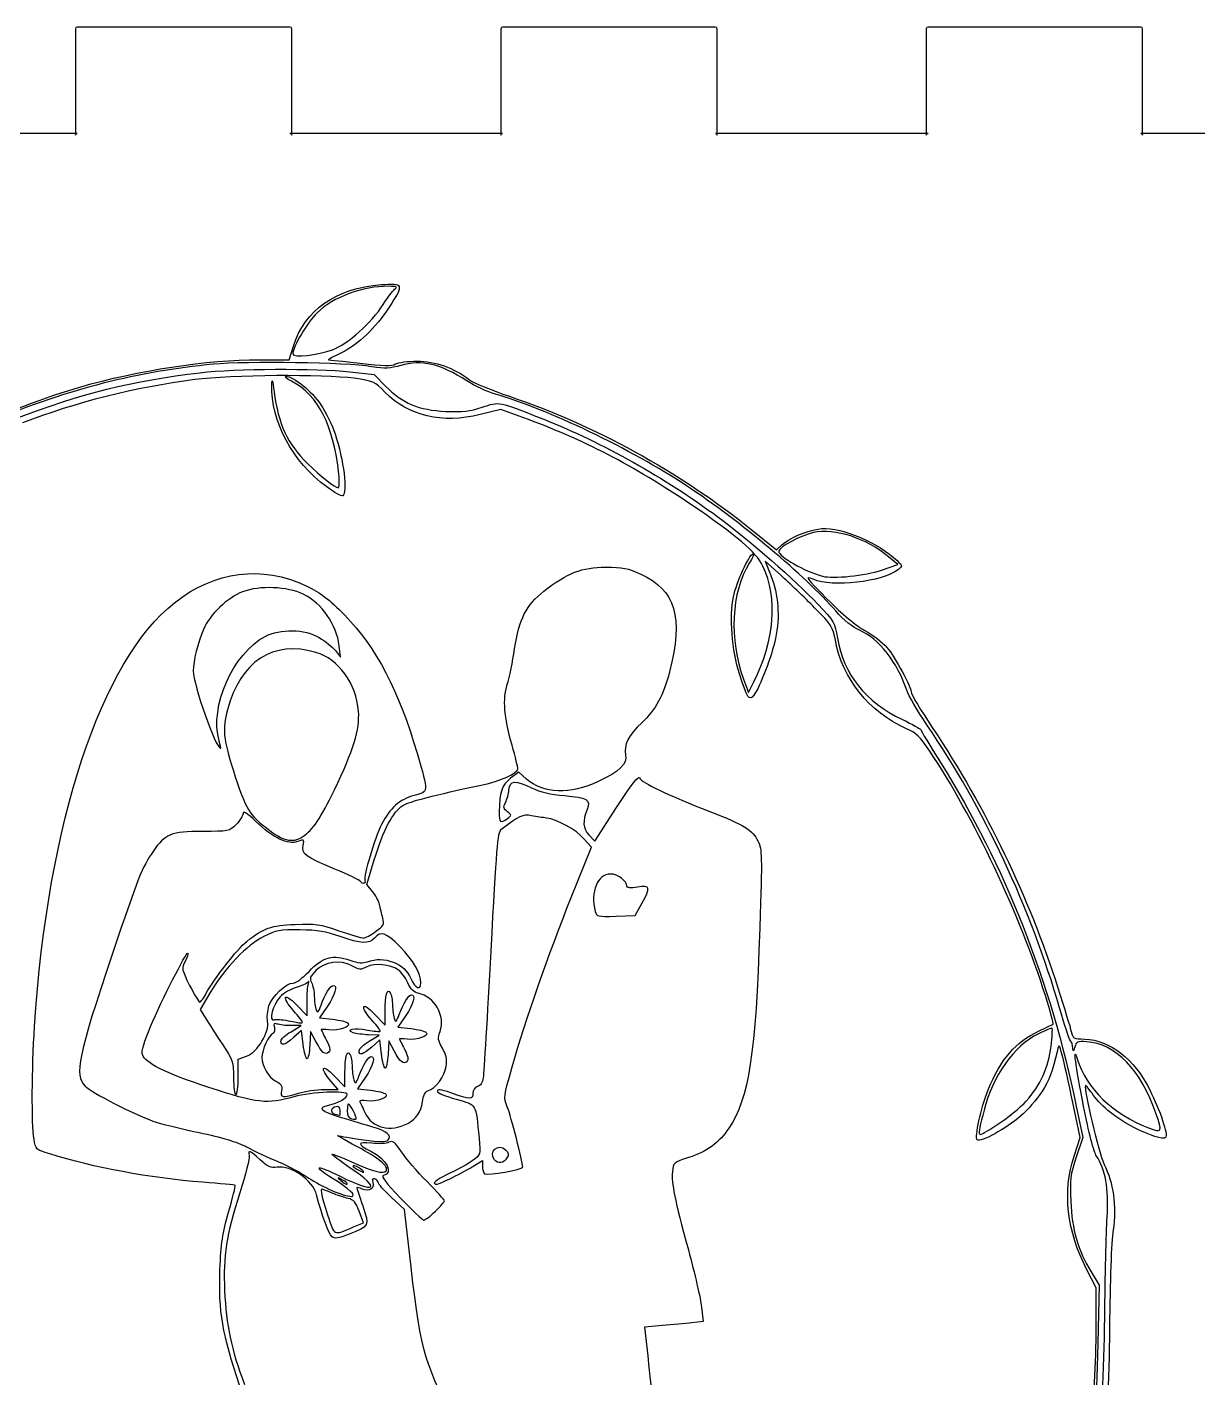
# Model space of a CAD drawing. Extents: x 1 to 445, y -9778 to -9574.
# Drawn here: x 210.38 to 243.41, y -9611.96 to -9573.88 of the extents above; entities that cross this region are included whole.
import ezdxf

# ---------------------------------------------------------------- set-up
doc = ezdxf.new("R2010")
doc.units = 0
doc.layers.get('0').update_dxf_attribs({"linetype": 'CONTINUOUS'})

msp = doc.modelspace()

# ---------------------------------------------------------------- linework, layer by layer
at = {"color": 7}
for p, q in [((211.74217, -9573.9295), (211.74217, -9576.9295)), ((217.79297, -9573.8785), (211.79297, -9573.8785)), ((217.84377, -9576.9295), (217.84377, -9573.9295)), ((223.74217, -9573.9295), (223.74217, -9576.9295)), ((229.79297, -9573.8785), (223.79297, -9573.8785)), ((229.84377, -9576.9295), (229.84377, -9573.9295)), ((235.74217, -9573.9295), (235.74217, -9576.9295)), ((241.79297, -9573.8785), (235.79297, -9573.8785)), ((241.84377, -9576.9295), (241.84377, -9573.9295)), ((211.79297, -9576.8785), (205.79297, -9576.8785)), ((223.79297, -9576.8785), (217.79297, -9576.8785)), ((235.79297, -9576.8785), (229.79297, -9576.8785)), ((247.79297, -9576.8785), (241.79297, -9576.8785))]:
    msp.add_line(p, q, dxfattribs=at)
at = {"color": 5}
for p, q in [((217.77438, -9583.263), (217.89463, -9582.8792)), ((218.99905, -9582.9809), (218.99905, -9582.9813)), ((216.93829, -9583.263), (217.77438, -9583.263)), ((219.48814, -9583.6058), (220.17086, -9583.6798)), ((220.17086, -9583.6798), (220.49223, -9584.0098)), ((223.73974, -9584.6641), (223.16419, -9584.8083)), ((224.36716, -9584.8933), (223.73974, -9584.6641)), ((218.83417, -9586.8523), (218.83411, -9586.8523)), ((230.79852, -9588.0453), (231.52159, -9588.627)), ((231.52159, -9588.627), (231.66845, -9588.489)), ((234.94189, -9589.0389), (234.68147, -9588.8231)), ((231.63759, -9589.3431), (231.19411, -9588.9469)), ((231.19411, -9588.9469), (231.35768, -9589.3519)), ((234.48091, -9589.1982), (234.94189, -9589.0389)), ((234.48091, -9589.1982), (234.48091, -9589.1982)), ((219.07668, -9591.4693), (219.22121, -9591.6539)), ((219.22121, -9591.6539), (219.18431, -9591.3362)), ((230.58904, -9592.2734), (230.72926, -9592.6481)), ((230.72926, -9592.6481), (230.88241, -9592.3467)), ((215.79761, -9594.0109), (215.79764, -9594.011)), ((224.24629, -9594.9031), (224.01881, -9595.0705)), ((224.46433, -9595.0945), (224.24629, -9594.9031)), ((226.39123, -9596.8404), (227.00372, -9595.8966)), ((218.16026, -9596.7121), (218.16026, -9596.7121)), ((226.29647, -9597.0176), (226.0866, -9596.7759)), ((226.22811, -9596.6668), (226.39123, -9596.8404)), ((225.72743, -9598.4383), (226.29647, -9597.0176)), ((219.96093, -9598.071), (220.17384, -9597.3706)), ((220.12123, -9598.2615), (219.96093, -9598.071)), ((227.53503, -9598.9416), (227.71736, -9598.6067)), ((226.992, -9598.9606), (227.53503, -9598.9416)), ((215.5492, -9601.1105), (215.26265, -9601.5917)), ((217.97659, -9601.4608), (218.27589, -9601.7745)), ((218.27589, -9601.7745), (218.27589, -9601.3827)), ((215.26265, -9601.5917), (215.41137, -9601.8375)), ((218.85428, -9601.5), (218.6304, -9601.8327)), ((218.6304, -9601.8327), (218.99751, -9601.8707)), ((220.18274, -9601.7234), (220.48205, -9602.0371)), ((220.48205, -9602.0371), (220.48205, -9601.6453)), ((221.06045, -9601.7624), (220.83657, -9602.0951)), ((217.82468, -9602.2187), (218.10881, -9602.0484)), ((218.10881, -9602.0484), (217.83015, -9602.0484)), ((218.1251, -9602.182), (217.89735, -9602.382)), ((218.1704, -9602.5825), (218.1251, -9602.182)), ((218.14216, -9601.9407), (218.14218, -9601.9408)), ((218.37621, -9602.2142), (218.35611, -9602.5987)), ((218.52567, -9602.4939), (218.37621, -9602.2142)), ((220.83657, -9602.0951), (221.20368, -9602.1331)), ((220.31494, -9602.3183), (220.01409, -9602.3083)), ((220.03081, -9602.4886), (220.31494, -9602.3183)), ((220.33123, -9602.4519), (220.10348, -9602.6519)), ((220.37653, -9602.8525), (220.33123, -9602.4519)), ((220.58238, -9602.4767), (220.56228, -9602.8611)), ((220.73184, -9602.7563), (220.58238, -9602.4767)), ((216.33713, -9602.9943), (216.57262, -9602.9093)), ((216.33713, -9603.4913), (216.33713, -9602.9943)), ((220.37656, -9602.8449), (220.37653, -9602.8525)), ((219.34558, -9603.7772), (219.34558, -9603.3854)), ((216.33723, -9603.4915), (216.33713, -9603.4913)), ((219.15888, -9603.8518), (218.95138, -9603.6155)), ((219.04628, -9603.4636), (219.34558, -9603.7772)), ((219.92397, -9603.5026), (219.7001, -9603.8352)), ((218.76146, -9603.8518), (219.15888, -9603.8518)), ((219.7001, -9603.8352), (220.06721, -9603.8732)), ((219.2118, -9604.4514), (219.21184, -9604.4515)), ((219.5828, -9604.4626), (219.58275, -9604.4625)), ((238.56249, -9604.1786), (238.56253, -9604.1786)), ((240.08392, -9605.2041), (239.87622, -9604.2121)), ((239.97358, -9604.3165), (240.15548, -9605.2073)), ((221.11798, -9604.806), (221.11792, -9604.8085)), ((239.90989, -9605.7307), (240.08392, -9605.2041)), ((240.15548, -9605.2073), (239.97128, -9605.7617)), ((222.93893, -9606.0288), (223.22306, -9605.8526)), ((223.22306, -9605.8526), (223.22306, -9606.0196)), ((223.56041, -9605.83), (223.56041, -9605.8306)), ((219.78408, -9606.0841), (219.78403, -9606.0921)), ((222.30194, -9606.3674), (222.30192, -9606.3668)), ((219.41245, -9606.4978), (219.4124, -9606.4977)), ((221.02514, -9607.2328), (220.65334, -9606.8868)), ((219.87082, -9607.6073), (219.74888, -9607.2861)), ((221.15394, -9608.3685), (221.02514, -9607.2328)), ((221.89986, -9607.2837), (221.89988, -9607.284)), ((219.59147, -9607.7269), (219.87082, -9607.6073)), ((219.59147, -9607.7269), (219.59147, -9607.7269)), ((240.53809, -9609.4423), (240.27504, -9608.9367)), ((240.39017, -9608.992), (240.62045, -9609.3702)), ((240.53782, -9610.3759), (240.53809, -9609.4423)), ((240.62045, -9609.3702), (240.58275, -9611.0082)), ((229.40453, -9609.9857), (229.45203, -9610.3948)), ((228.30149, -9610.5108), (227.79754, -9610.5518)), ((227.79754, -9610.5518), (227.88524, -9611.3664)), ((229.45203, -9610.3948), (229.12873, -9610.4328))]:
    msp.add_line(p, q, dxfattribs=at)
at = {"color": 7}
for points in [[(211.79297, -9573.8785), (211.76567, -9573.8785), (211.74217, -9573.9015), (211.74217, -9573.9295)], [(217.84377, -9573.9295), (217.84377, -9573.9025), (217.82037, -9573.8785), (217.79297, -9573.8785)], [(223.79297, -9573.8785), (223.76567, -9573.8785), (223.74217, -9573.9015), (223.74217, -9573.9295)], [(229.84377, -9573.9295), (229.84377, -9573.9025), (229.82037, -9573.8785), (229.79297, -9573.8785)], [(235.79297, -9573.8785), (235.76567, -9573.8785), (235.74217, -9573.9015), (235.74217, -9573.9295)], [(241.84377, -9573.9295), (241.84377, -9573.9025), (241.82037, -9573.8785), (241.79297, -9573.8785)], [(211.74217, -9576.9295), (211.74217, -9576.9025), (211.76557, -9576.8785), (211.79297, -9576.8785)], [(217.79297, -9576.8785), (217.82027, -9576.8785), (217.84377, -9576.9015), (217.84377, -9576.9295)], [(223.74217, -9576.9295), (223.74217, -9576.9025), (223.76557, -9576.8785), (223.79297, -9576.8785)], [(229.79297, -9576.8785), (229.82027, -9576.8785), (229.84377, -9576.9015), (229.84377, -9576.9295)], [(235.74217, -9576.9295), (235.74217, -9576.9025), (235.76557, -9576.8785), (235.79297, -9576.8785)], [(241.79297, -9576.8785), (241.82027, -9576.8785), (241.84377, -9576.9015), (241.84377, -9576.9295)]]:
    msp.add_open_spline(points, degree=3, dxfattribs=at)
at = {"color": 5}
for points in [[(217.89463, -9582.8792), (218.21256, -9581.8644), (219.09521, -9581.2449), (220.36495, -9581.1456)], [(220.57475, -9581.193), (219.84185, -9581.183), (219.02516, -9581.4915), (218.55223, -9581.9463)], [(220.36495, -9581.1456), (220.99987, -9581.0966), (221.0138, -9581.1346), (220.59214, -9581.7817)], [(220.42526, -9581.7065), (220.54674, -9581.5151), (220.69195, -9581.3217), (220.74794, -9581.277)], [(220.74794, -9581.277), (220.83214, -9581.21), (220.80224, -9581.195), (220.57475, -9581.193)], [(218.55223, -9581.9463), (218.29287, -9582.1958), (217.87496, -9582.9085), (217.87482, -9583.1017)], [(218.99905, -9582.9813), (219.42326, -9582.8242), (220.09981, -9582.2194), (220.42526, -9581.7065)], [(220.59214, -9581.7817), (220.20735, -9582.3719), (219.73571, -9582.8237), (219.25119, -9583.0664)], [(217.87482, -9583.1017), (217.87475, -9583.2112), (218.5829, -9583.1357), (218.99905, -9582.9809)], [(219.25119, -9583.0664), (219.0339, -9583.1751), (218.86861, -9583.2642), (218.88391, -9583.2642)], [(215.62546, -9583.393), (213.53124, -9583.5899), (211.52661, -9584.1015), (209.45109, -9584.9687)], [(211.8653, -9584.0356), (213.51453, -9583.5605), (215.46124, -9583.2641), (216.93829, -9583.263)], [(215.25932, -9583.6298), (216.25896, -9583.5129), (218.51746, -9583.4999), (219.48814, -9583.6058)], [(220.10248, -9583.46), (219.36591, -9583.3438), (216.5905, -9583.3023), (215.62546, -9583.393)], [(218.88391, -9583.2642), (218.89921, -9583.2642), (219.29715, -9583.3092), (219.76824, -9583.3644)], [(219.76824, -9583.3644), (220.44108, -9583.4434), (220.65605, -9583.4474), (220.77064, -9583.3844)], [(220.91997, -9583.427), (220.62357, -9583.513), (220.47677, -9583.519), (220.10248, -9583.46)], [(220.77064, -9583.3844), (220.85084, -9583.3404), (221.12709, -9583.3044), (221.38447, -9583.3034)], [(222.78839, -9583.8636), (222.03378, -9583.3765), (221.51266, -9583.2547), (220.91997, -9583.427)], [(221.38447, -9583.3034), (221.8842, -9583.3034), (222.41726, -9583.4933), (222.859, -9583.8302)], [(210.01336, -9584.9443), (211.89762, -9584.2179), (213.35589, -9583.8525), (215.25932, -9583.6298)], [(215.11136, -9583.825), (213.44729, -9584.0404), (211.72192, -9584.4737), (210.25063, -9585.0456)], [(219.60643, -9583.789), (218.7423, -9583.6723), (216.1279, -9583.693), (215.11136, -9583.825)], [(218.83411, -9586.8523), (217.86564, -9586.1394), (217.25442, -9585.0021), (217.2827, -9583.9657)], [(217.2827, -9583.9657), (217.2877, -9583.7744), (217.3069, -9583.8315), (217.3493, -9584.1662)], [(217.84239, -9583.8721), (217.69585, -9583.7951), (217.62301, -9583.7317), (217.6805, -9583.7317)], [(217.6805, -9583.7317), (217.8957, -9583.7317), (218.41166, -9584.1524), (218.66888, -9584.5376)], [(219.17218, -9586.4894), (219.02584, -9585.1136), (218.59714, -9584.2698), (217.84239, -9583.8721)], [(220.47553, -9584.1772), (220.17898, -9583.8757), (220.14864, -9583.8622), (219.60643, -9583.789)], [(223.59063, -9584.2354), (223.37002, -9584.1734), (223.00901, -9584.0061), (222.78839, -9583.8636)], [(222.859, -9583.8302), (222.97447, -9583.9182), (223.48086, -9584.128), (223.98431, -9584.2962)], [(208.97813, -9585.1047), (209.42665, -9584.8727), (211.06481, -9584.2661), (211.8653, -9584.0356)], [(217.3493, -9584.1662), (217.46499, -9585.0795), (217.72593, -9585.6399), (218.29353, -9586.1944)], [(223.16419, -9584.8083), (222.08677, -9585.0782), (221.14428, -9584.8573), (220.47553, -9584.1772)], [(220.49223, -9584.0098), (220.95682, -9584.4868), (221.4366, -9584.6883), (222.18676, -9584.7216)], [(228.97981, -9586.8184), (227.44358, -9585.7996), (225.0171, -9584.6366), (223.59063, -9584.2354)], [(223.98431, -9584.2962), (226.35905, -9585.0896), (228.78051, -9586.4218), (230.79852, -9588.0453)], [(218.66888, -9584.5376), (218.81407, -9584.755), (218.99411, -9585.1214), (219.06897, -9585.3518)], [(222.18676, -9584.7216), (222.67519, -9584.7436), (222.86835, -9584.7213), (223.21299, -9584.6048)], [(223.21299, -9584.6048), (223.70285, -9584.4393), (223.65063, -9584.429), (224.95244, -9584.9451)], [(229.10607, -9587.3493), (227.46663, -9586.2386), (226.07421, -9585.517), (224.36716, -9584.8933)], [(224.95244, -9584.9451), (226.61048, -9585.6025), (228.38308, -9586.596), (229.86752, -9587.6999)], [(219.06897, -9585.3518), (219.30976, -9586.0929), (219.42418, -9587.0179), (219.28567, -9587.1036)], [(218.29353, -9586.1944), (218.66476, -9586.557), (219.06817, -9586.8738), (219.15858, -9586.8738)], [(219.15858, -9586.8738), (219.18848, -9586.8738), (219.19468, -9586.7008), (219.17218, -9586.4894)], [(219.28567, -9587.1036), (219.25267, -9587.1246), (219.04952, -9587.0106), (218.83417, -9586.8523)], [(233.19041, -9590.3512), (232.32334, -9589.3543), (230.51247, -9587.835), (228.97981, -9586.8184)], [(231.1348, -9589.0912), (230.93872, -9588.6856), (230.41534, -9588.2362), (229.10607, -9587.3493)], [(229.86752, -9587.6999), (230.78207, -9588.38), (232.03275, -9589.4718), (232.68757, -9590.1618)], [(232.55749, -9588.1423), (232.20847, -9588.2143), (231.57977, -9588.5513), (231.57977, -9588.6658)], [(231.66845, -9588.489), (231.85919, -9588.3099), (232.34932, -9588.0946), (232.69106, -9588.04)], [(234.68147, -9588.8231), (234.04132, -9588.2928), (233.17316, -9588.0145), (232.55749, -9588.1423)], [(232.69106, -9588.04), (233.22689, -9587.954), (234.23273, -9588.3352), (234.82206, -9588.8469)], [(230.30209, -9589.9549), (230.38969, -9589.5464), (230.75143, -9588.7464), (230.84854, -9588.7464)], [(230.84854, -9588.7464), (230.88384, -9588.7464), (230.84054, -9588.8612), (230.75154, -9589.0018)], [(231.57977, -9588.6658), (231.57977, -9588.8185), (232.30919, -9589.2346), (232.81656, -9589.3712)], [(234.82206, -9588.8469), (235.08339, -9589.0739), (235.08643, -9589.0815), (234.95577, -9589.1829)], [(214.53933, -9590.1178), (215.68182, -9589.2203), (217.00558, -9589.052), (218.25532, -9589.6455)], [(224.95916, -9589.7913), (225.61381, -9589.277), (226.0296, -9589.1156), (226.69945, -9589.116)], [(226.69945, -9589.116), (227.18531, -9589.1163), (227.3289, -9589.145), (227.68977, -9589.3108)], [(230.75154, -9589.0018), (230.23976, -9589.8125), (230.17278, -9591.1609), (230.58904, -9592.2734)], [(230.88241, -9592.3467), (231.46641, -9591.1976), (231.5613, -9589.9735), (231.1348, -9589.0912)], [(234.95577, -9589.1829), (234.50218, -9589.5347), (233.09791, -9589.6949), (232.54904, -9589.4575)], [(232.81656, -9589.3712), (233.10857, -9589.4502), (234.02966, -9589.3542), (234.48091, -9589.1982)], [(218.17176, -9589.8805), (217.71528, -9589.6595), (216.94377, -9589.628), (216.46124, -9589.8105)], [(218.25532, -9589.6455), (218.67092, -9589.8429), (218.88483, -9590.0057), (219.34324, -9590.4736)], [(227.68977, -9589.3108), (228.67132, -9589.7633), (228.89594, -9590.5258), (228.50181, -9592.0675)], [(231.35768, -9589.3519), (231.5725, -9589.8837), (231.62031, -9590.5205), (231.49103, -9591.1284)], [(232.59443, -9590.2623), (232.31209, -9589.9746), (231.88151, -9589.561), (231.63759, -9589.3431)], [(232.54904, -9589.4575), (232.30346, -9589.3514), (232.33621, -9589.3965), (232.95016, -9590.0167)], [(216.46124, -9589.8105), (216.03489, -9589.9719), (215.52994, -9590.4551), (215.35448, -9590.8697)], [(219.18431, -9591.3362), (219.11511, -9590.7393), (218.69327, -9590.1329), (218.17176, -9589.8805)], [(224.13139, -9591.4221), (224.26078, -9590.5697), (224.45472, -9590.1876), (224.95916, -9589.7913)], [(230.47057, -9592.1224), (230.26374, -9591.4818), (230.18683, -9590.4924), (230.30209, -9589.9549)], [(232.95016, -9590.0167), (233.37139, -9590.4419), (233.76278, -9590.7688), (234.00819, -9590.9005)], [(210.58999, -9602.0838), (210.96397, -9596.3006), (212.46733, -9591.7457), (214.53933, -9590.1178)], [(233.17892, -9591.1794), (233.11292, -9590.8138), (233.07079, -9590.7477), (232.59443, -9590.2623)], [(232.68757, -9590.1618), (233.14113, -9590.6397), (233.16343, -9590.6786), (233.23664, -9591.1205)], [(233.86369, -9590.8962), (233.65178, -9590.8052), (233.42658, -9590.6227), (233.19041, -9590.3512)], [(219.34324, -9590.4736), (220.22017, -9591.3688), (220.87485, -9592.6175), (221.38067, -9594.3597)], [(215.35448, -9590.8697), (215.19279, -9591.2517), (215.06854, -9591.7599), (215.06767, -9592.0427)], [(215.79764, -9594.011), (215.52235, -9593.0511), (216.18616, -9591.5491), (217.09842, -9591.0676)], [(218.5234, -9591.5205), (217.32816, -9591.1655), (216.39066, -9591.775), (216.03573, -9593.1376)], [(217.09842, -9591.0676), (217.52124, -9590.8445), (218.20944, -9590.8598), (218.62072, -9591.1016)], [(218.62072, -9591.1016), (218.792, -9591.2023), (218.99717, -9591.3677), (219.07668, -9591.4693)], [(231.49103, -9591.1284), (231.38596, -9591.6224), (231.04598, -9592.5095), (230.87685, -9592.731)], [(235.16935, -9593.6672), (234.13264, -9593.2042), (233.37302, -9592.2548), (233.17892, -9591.1794)], [(233.23664, -9591.1205), (233.40358, -9592.1279), (234.03499, -9592.9183), (235.06801, -9593.4131)], [(235.19081, -9592.5898), (234.93982, -9591.811), (234.40576, -9591.1294), (233.86369, -9590.8962)], [(234.00819, -9590.9005), (234.2224, -9591.0155), (234.50423, -9591.232), (234.63446, -9591.3817)], [(219.72884, -9593.1791), (219.66644, -9592.3953), (219.1702, -9591.7126), (218.5234, -9591.5205)], [(223.92612, -9592.425), (223.98602, -9592.2227), (224.07836, -9591.7714), (224.13139, -9591.4221)], [(234.63446, -9591.3817), (234.86346, -9591.6449), (235.32346, -9592.5025), (235.32346, -9592.6663)], [(215.06767, -9592.0427), (215.06667, -9592.4216), (215.70383, -9594.2277), (215.83871, -9594.2277)], [(228.50181, -9592.0675), (228.33304, -9592.7277), (228.10748, -9593.1425), (227.72035, -9593.5046)], [(230.87685, -9592.731), (230.74868, -9592.8988), (230.69554, -9592.819), (230.47057, -9592.1224)], [(224.06042, -9594.1393), (223.82834, -9593.3004), (223.79457, -9592.8693), (223.92612, -9592.425)], [(235.7586, -9593.5592), (235.49371, -9593.1731), (235.2382, -9592.7369), (235.19081, -9592.5898)], [(235.32346, -9592.6663), (235.32346, -9592.7103), (235.58872, -9593.1476), (235.91291, -9593.6376)], [(216.03573, -9593.1376), (215.8881, -9593.7044), (215.90949, -9593.929), (216.1996, -9594.859)], [(219.0489, -9595.3977), (219.58107, -9594.2988), (219.76913, -9593.6851), (219.72884, -9593.1791)], [(235.06801, -9593.4131), (235.35116, -9593.5486), (235.58465, -9593.6781), (235.58688, -9593.7008)], [(227.72035, -9593.5046), (227.34453, -9593.8561), (227.20318, -9594.1368), (227.26354, -9594.4116)], [(235.84391, -9594.3094), (235.56973, -9593.9012), (235.46026, -9593.797), (235.16935, -9593.6672)], [(235.58688, -9593.7008), (235.58888, -9593.7238), (235.84836, -9594.1528), (236.16301, -9594.6551)], [(239.50168, -9601.5482), (238.69818, -9598.7551), (237.35159, -9595.881), (235.7586, -9593.5592)], [(235.91291, -9593.6376), (237.46299, -9595.9804), (238.61325, -9598.3657), (239.45361, -9600.9799)], [(215.83871, -9594.2277), (215.85031, -9594.2277), (215.83171, -9594.1297), (215.79761, -9594.0109)], [(224.22503, -9594.8026), (224.22476, -9594.7636), (224.15053, -9594.465), (224.06042, -9594.1393)], [(221.38067, -9594.3597), (221.7116, -9595.4995), (221.71607, -9595.4362), (221.29627, -9595.5537)], [(227.26354, -9594.4116), (227.31834, -9594.6613), (227.08942, -9594.8845), (226.49228, -9595.1635)], [(239.10221, -9601.2016), (238.39108, -9598.9316), (237.06555, -9596.1278), (235.84391, -9594.3094)], [(216.1996, -9594.859), (216.50062, -9595.8238), (216.63663, -9596.0755), (217.02782, -9596.3919)], [(223.18963, -9595.2628), (223.73742, -9595.147), (224.22651, -9594.9296), (224.22503, -9594.8026)], [(227.00372, -9595.8966), (227.43894, -9595.226), (227.62837, -9594.9844), (227.65817, -9595.0621)], [(236.16301, -9594.6551), (237.94783, -9597.5042), (239.26388, -9600.841), (239.97358, -9604.3165)], [(220.97828, -9595.8405), (221.16895, -9595.7252), (221.87565, -9595.5406), (223.18963, -9595.2628)], [(224.01881, -9595.0705), (223.7781, -9595.2475), (223.70234, -9595.4693), (223.69489, -9596.0188)], [(223.97296, -9595.401), (223.99876, -9595.1302), (224.15195, -9595.1145), (224.60488, -9595.336)], [(226.49228, -9595.1635), (225.69438, -9595.5363), (224.93858, -9595.5104), (224.46433, -9595.0945)], [(224.60488, -9595.336), (224.87508, -9595.4682), (225.1263, -9595.5289), (225.53481, -9595.5607)], [(227.65817, -9595.0621), (227.70777, -9595.1915), (228.4837, -9595.5631), (229.63454, -9596.0087)], [(218.16026, -9596.7121), (218.44041, -9596.5273), (218.65704, -9596.2069), (219.0489, -9595.3977)], [(221.29627, -9595.5537), (220.88365, -9595.6692), (220.61432, -9595.91), (220.37958, -9596.3732)], [(223.92696, -9596.013), (223.81454, -9595.93), (223.8068, -9595.8921), (223.87446, -9595.7581)], [(223.87446, -9595.7581), (223.91816, -9595.6721), (223.96246, -9595.511), (223.97296, -9595.401)], [(225.53481, -9595.5607), (226.18038, -9595.6107), (226.28485, -9595.6738), (226.17761, -9595.9482)], [(216.47082, -9596.0641), (216.47082, -9596.1271), (216.38292, -9596.2672), (216.2754, -9596.3747)], [(216.83218, -9596.2908), (216.57801, -9596.0505), (216.47082, -9595.9832), (216.47082, -9596.0641)], [(220.17384, -9597.3706), (220.43161, -9596.5226), (220.70266, -9596.007), (220.97828, -9595.8405)], [(223.69489, -9596.0188), (223.69089, -9596.3254), (223.72829, -9596.3555), (223.92896, -9596.2068)], [(224.6081, -9596.1279), (224.35549, -9596.0839), (224.26087, -9596.1276), (223.74577, -9596.5226)], [(223.92896, -9596.2068), (224.05729, -9596.1118), (224.05727, -9596.1098), (223.92696, -9596.013)], [(225.02813, -9596.1919), (224.93623, -9596.1809), (224.74719, -9596.1529), (224.6081, -9596.1279)], [(226.17761, -9595.9482), (226.04267, -9596.2934), (226.05604, -9596.4836), (226.22811, -9596.6668)], [(229.63454, -9596.0087), (230.62018, -9596.3904), (230.83856, -9596.5252), (230.99802, -9596.8502)], [(216.2754, -9596.3747), (216.08245, -9596.5676), (216.07041, -9596.5701), (215.32274, -9596.5704)], [(218.00694, -9596.8586), (217.74404, -9596.9576), (217.32152, -9596.7536), (216.83218, -9596.2908)], [(217.02782, -9596.3919), (217.58741, -9596.8445), (217.84783, -9596.9181), (218.16026, -9596.7121)], [(220.37958, -9596.3732), (220.18177, -9596.7636), (219.86375, -9597.8337), (219.90985, -9597.9538)], [(223.74577, -9596.5226), (223.64757, -9596.5976), (223.61109, -9597.0303), (223.45705, -9599.9475)], [(226.0866, -9596.7759), (225.87163, -9596.5283), (225.32656, -9596.2276), (225.02813, -9596.1919)], [(215.32274, -9596.5704), (214.44033, -9596.5707), (214.27464, -9596.6384), (213.93232, -9597.1355)], [(218.16721, -9596.963), (218.20181, -9596.7903), (218.19661, -9596.787), (218.00694, -9596.8586)], [(230.99802, -9596.8502), (231.11075, -9597.08), (231.11373, -9597.2294), (231.04672, -9599.2879)], [(213.93232, -9597.1355), (213.6238, -9597.584), (213.51756, -9597.8521), (212.7814, -9600.0398)], [(219.06224, -9597.6348), (218.23026, -9597.2858), (218.1193, -9597.2025), (218.16721, -9596.963)], [(219.78487, -9597.9818), (219.76477, -9597.9498), (219.43959, -9597.7932), (219.06224, -9597.6348)], [(219.90985, -9597.9538), (219.94695, -9598.0508), (219.84195, -9598.0735), (219.78487, -9597.9818)], [(226.83801, -9597.7714), (226.46639, -9597.7714), (226.26057, -9598.2766), (226.40799, -9598.8269)], [(227.30113, -9598.1132), (227.30113, -9597.9701), (227.03202, -9597.7714), (226.83801, -9597.7714)], [(220.32143, -9598.6308), (220.29953, -9598.5328), (220.20939, -9598.3663), (220.12123, -9598.2615)], [(224.06269, -9603.2103), (224.43833, -9601.9001), (225.09621, -9600.0143), (225.72743, -9598.4383)], [(227.60197, -9598.1422), (227.39852, -9598.1732), (227.30113, -9598.1632), (227.30113, -9598.1132)], [(227.71736, -9598.6067), (227.97556, -9598.1333), (227.96426, -9598.0879), (227.60197, -9598.1422)], [(220.41243, -9599.0127), (220.38433, -9598.9009), (220.34343, -9598.729), (220.32143, -9598.6308)], [(216.58052, -9599.6722), (217.05369, -9599.2927), (217.25969, -9599.22), (217.94164, -9599.192)], [(217.94164, -9599.192), (218.51496, -9599.168), (218.63523, -9599.182), (219.17791, -9599.3721)], [(220.21141, -9599.397), (220.4388, -9599.2336), (220.45851, -9599.1959), (220.41243, -9599.0127)], [(226.40799, -9598.8269), (226.44699, -9598.9725), (226.47509, -9598.9789), (226.992, -9598.9606)], [(217.05894, -9599.5295), (216.59447, -9599.7576), (215.95782, -9600.4243), (215.5492, -9601.1105)], [(218.07534, -9599.3487), (217.50773, -9599.3387), (217.3997, -9599.3617), (217.05894, -9599.5295)], [(219.20684, -9599.5326), (218.81082, -9599.3911), (218.58204, -9599.3539), (218.07534, -9599.3487)], [(219.17791, -9599.3721), (219.50855, -9599.4855), (219.81963, -9599.5783), (219.86919, -9599.5783)], [(220.18123, -9599.5766), (220.0198, -9599.7549), (219.80078, -9599.7451), (219.20684, -9599.5326)], [(219.86919, -9599.5783), (219.91879, -9599.5783), (220.07276, -9599.4963), (220.21141, -9599.397)], [(220.89905, -9599.8272), (220.48935, -9599.4121), (220.36831, -9599.3698), (220.18123, -9599.5766)], [(231.04672, -9599.2879), (230.9303, -9602.8666), (230.74206, -9604.0847), (230.17263, -9604.9444)], [(213.86537, -9602.0697), (214.18343, -9601.3215), (214.87373, -9599.9645), (214.9152, -9600.006)], [(215.43613, -9601.1338), (215.65203, -9600.7263), (216.30319, -9599.8946), (216.58052, -9599.6722)], [(221.48488, -9600.8446), (221.48488, -9600.5753), (221.27135, -9600.2045), (220.89905, -9599.8272)], [(223.45705, -9599.9475), (223.36015, -9601.7837), (223.2658, -9603.3872), (223.2475, -9603.5108)], [(212.7814, -9600.0398), (211.81768, -9602.9039), (211.70658, -9603.4445), (212.01773, -9603.7557)], [(214.8366, -9600.2397), (214.73336, -9600.4393), (214.7373, -9600.46), (214.96621, -9600.9145)], [(214.9152, -9600.006), (214.9305, -9600.022), (214.8951, -9600.1265), (214.8366, -9600.2397)], [(218.33317, -9600.5175), (218.71417, -9600.1139), (219.01191, -9600.0325), (219.48848, -9600.2017)], [(219.54156, -9600.3632), (219.21071, -9600.1807), (218.78839, -9600.2362), (218.52824, -9600.4964)], [(219.48848, -9600.2017), (219.72346, -9600.2857), (219.84583, -9600.2957), (219.97903, -9600.2457)], [(220.84643, -9600.4702), (220.61051, -9600.3156), (220.19341, -9600.2788), (219.96557, -9600.3922)], [(219.97903, -9600.2457), (220.4478, -9600.0675), (221.02857, -9600.2907), (221.20783, -9600.7174)], [(217.88424, -9600.8465), (217.96354, -9600.8465), (218.15548, -9600.7059), (218.33317, -9600.5175)], [(218.52824, -9600.4964), (218.35992, -9600.6647), (218.34038, -9600.7172), (218.40266, -9600.8336)], [(219.96557, -9600.3922), (219.79004, -9600.4802), (219.7486, -9600.4772), (219.54156, -9600.3632)], [(221.12137, -9600.8376), (221.05747, -9600.6927), (220.93374, -9600.5275), (220.84643, -9600.4702)], [(221.20783, -9600.7174), (221.325, -9600.9964), (221.48488, -9601.0699), (221.48488, -9600.8446)], [(214.96621, -9600.9145), (215.09607, -9601.1723), (215.22518, -9601.3833), (215.25312, -9601.3833)], [(217.20316, -9601.4909), (217.29416, -9601.2154), (217.68392, -9600.8465), (217.88424, -9600.8465)], [(217.97184, -9600.9719), (217.82302, -9601.0119), (217.61882, -9601.1307), (217.51807, -9601.2358)], [(217.90819, -9601.6398), (217.54761, -9601.2406), (217.61023, -9601.0768), (217.97659, -9601.4608)], [(218.29889, -9600.8225), (218.26789, -9600.8645), (218.12067, -9600.9319), (217.97184, -9600.9719)], [(218.27589, -9601.3827), (218.27589, -9601.1672), (218.29379, -9600.9358), (218.31559, -9600.8685)], [(218.31559, -9600.8685), (218.33999, -9600.7935), (218.33349, -9600.7755), (218.29889, -9600.8225)], [(218.40266, -9600.8336), (218.44326, -9600.9096), (218.47856, -9601.0862), (218.48116, -9601.2265)], [(218.67232, -9601.4682), (218.78241, -9601.1624), (218.93801, -9600.9134), (219.01898, -9600.9134)], [(219.01898, -9600.9134), (219.14406, -9600.9134), (219.06888, -9601.1811), (218.85428, -9601.5)], [(220.48205, -9601.6453), (220.48205, -9601.1861), (220.53695, -9600.9828), (220.62403, -9601.12)], [(221.41312, -9601.1361), (221.2886, -9601.1111), (221.20378, -9601.0244), (221.12137, -9600.8376)], [(239.45361, -9600.9799), (239.63683, -9601.5498), (239.80633, -9602.1064), (239.8303, -9602.2167)], [(215.25312, -9601.3833), (215.28102, -9601.3833), (215.36342, -9601.271), (215.43613, -9601.1338)], [(217.51807, -9601.2358), (217.31582, -9601.4469), (217.18483, -9601.945), (217.34766, -9601.8837)], [(218.48116, -9601.2265), (218.48316, -9601.3668), (218.50726, -9601.5357), (218.53336, -9601.602)], [(218.53336, -9601.602), (218.57166, -9601.699), (218.59856, -9601.673), (218.67232, -9601.4682)], [(220.12374, -9601.9128), (219.75666, -9601.5064), (219.81061, -9601.3334), (220.18274, -9601.7234)], [(220.62403, -9601.12), (220.65513, -9601.169), (220.68313, -9601.3295), (220.68633, -9601.4766)], [(220.68633, -9601.4766), (220.68933, -9601.6237), (220.71343, -9601.7982), (220.73953, -9601.8644)], [(220.87849, -9601.7307), (220.98858, -9601.4248), (221.14418, -9601.1758), (221.22515, -9601.1758)], [(221.22515, -9601.1758), (221.35023, -9601.1758), (221.27505, -9601.4435), (221.06045, -9601.7624)], [(222.02972, -9602.2141), (222.18818, -9601.7759), (221.87505, -9601.2285), (221.41312, -9601.1361)], [(239.32537, -9602.0047), (239.33857, -9601.9947), (239.23817, -9601.6357), (239.10221, -9601.2016)], [(215.41137, -9601.8375), (215.49317, -9601.9727), (215.70484, -9602.3), (215.88176, -9602.565)], [(217.16456, -9601.9251), (217.14286, -9601.8164), (217.16056, -9601.6211), (217.20316, -9601.4909)], [(217.34766, -9601.8837), (217.39856, -9601.8647), (217.57558, -9601.8737), (217.74104, -9601.9087)], [(218.14218, -9601.9408), (218.14218, -9601.9178), (218.03688, -9601.7822), (217.90819, -9601.6398)], [(220.73953, -9601.8644), (220.77783, -9601.9614), (220.80473, -9601.9354), (220.87849, -9601.7307)], [(239.8106, -9602.4808), (239.7782, -9602.4458), (239.63919, -9602.0262), (239.50168, -9601.5482)], [(210.57599, -9605.2515), (210.50649, -9604.8028), (210.51329, -9603.2697), (210.58999, -9602.0838)], [(213.63161, -9602.8607), (213.60311, -9602.7707), (213.68471, -9602.4946), (213.86537, -9602.0697)], [(216.57262, -9602.9093), (216.88031, -9602.798), (217.22464, -9602.2255), (217.16456, -9601.9251)], [(217.35529, -9602.0984), (217.37639, -9602.1784), (217.35729, -9602.2526), (217.30969, -9602.2707)], [(217.43499, -9602.0024), (217.34159, -9601.9664), (217.32577, -9601.9854), (217.35529, -9602.0984)], [(217.83015, -9602.0484), (217.67688, -9602.048), (217.49906, -9602.0274), (217.43499, -9602.0024)], [(217.54055, -9602.4855), (217.54055, -9602.4325), (217.66841, -9602.3124), (217.82468, -9602.2187)], [(217.74104, -9601.9087), (218.14673, -9601.9887), (218.14216, -9601.9887), (218.14216, -9601.9407)], [(218.8943, -9602.1687), (218.7748, -9602.1547), (218.67703, -9602.1517), (218.67703, -9602.1587)], [(218.67703, -9602.1587), (218.67703, -9602.1687), (218.74123, -9602.2999), (218.81975, -9602.4505)], [(219.43283, -9601.9768), (219.52853, -9602.0728), (219.16959, -9602.2005), (218.8943, -9602.1687)], [(218.99751, -9601.8707), (219.19941, -9601.8917), (219.39531, -9601.9397), (219.43283, -9601.9768)], [(219.57954, -9602.2483), (219.34717, -9602.1533), (219.61004, -9602.1031), (219.98125, -9602.1723)], [(220.01409, -9602.3083), (219.84863, -9602.2983), (219.65308, -9602.2783), (219.57954, -9602.2483)], [(219.98125, -9602.1723), (220.16472, -9602.2063), (220.32659, -9602.2233), (220.34097, -9602.2083)], [(220.34097, -9602.2083), (220.35537, -9602.1943), (220.25757, -9602.0609), (220.12374, -9601.9128)], [(221.639, -9602.2392), (221.7347, -9602.3352), (221.37576, -9602.4628), (221.10047, -9602.4312)], [(221.20368, -9602.1331), (221.40558, -9602.1541), (221.60148, -9602.2021), (221.639, -9602.2392)], [(222.09312, -9602.6808), (221.96697, -9602.467), (221.95914, -9602.4094), (222.02972, -9602.2141)], [(237.48867, -9603.861), (237.84407, -9602.9864), (238.24896, -9602.5171), (238.92401, -9602.1973)], [(239.29436, -9602.1243), (239.28226, -9602.1103), (239.10767, -9602.1793), (238.90643, -9602.2776)], [(238.92401, -9602.1973), (239.13151, -9602.0993), (239.31212, -9602.0124), (239.32537, -9602.0047)], [(239.26346, -9602.6288), (239.29256, -9602.3654), (239.30656, -9602.1383), (239.29436, -9602.1243)], [(239.8303, -9602.2167), (239.8712, -9602.4052), (239.8943, -9602.418), (240.21344, -9602.4297)], [(215.88176, -9602.565), (216.19007, -9603.0266), (216.20343, -9603.0662), (216.20343, -9603.5176)], [(217.30969, -9602.2707), (217.19431, -9602.3147), (217.00571, -9602.7342), (217.00571, -9602.9464)], [(217.89735, -9602.382), (217.64687, -9602.6019), (217.54055, -9602.6327), (217.54055, -9602.4855)], [(218.27591, -9602.983), (218.24281, -9602.983), (218.19531, -9602.8028), (218.1704, -9602.5825)], [(218.35611, -9602.5987), (218.34511, -9602.81), (218.30901, -9602.983), (218.27591, -9602.983)], [(218.89245, -9602.7944), (218.79325, -9602.8934), (218.69742, -9602.8154), (218.52567, -9602.4939)], [(218.81975, -9602.4505), (218.91925, -9602.6414), (218.94126, -9602.7455), (218.89245, -9602.7944)], [(219.74668, -9602.7553), (219.74668, -9602.7023), (219.87453, -9602.5822), (220.03081, -9602.4886)], [(221.10047, -9602.4312), (220.98097, -9602.4172), (220.8832, -9602.4142), (220.8832, -9602.4212)], [(220.8832, -9602.4212), (220.8832, -9602.4312), (220.9474, -9602.5624), (221.02592, -9602.713)], [(238.90643, -9602.2776), (238.22249, -9602.6122), (237.61148, -9603.4708), (237.3735, -9604.4314)], [(238.56253, -9604.1786), (238.96474, -9603.7313), (239.19871, -9603.214), (239.26346, -9602.6288)], [(239.57736, -9602.8859), (239.48846, -9602.56), (239.48506, -9602.5567), (239.44012, -9602.7522)], [(239.8762, -9602.6814), (239.8722, -9602.6064), (239.843, -9602.5158), (239.8106, -9602.4808)], [(240.17922, -9604.3173), (239.95144, -9603.1522), (239.87335, -9602.5752), (239.999, -9602.9857)], [(240.26285, -9602.5027), (240.01018, -9602.4867), (239.97369, -9602.5026), (239.9309, -9602.6514)], [(240.21344, -9602.4297), (240.93312, -9602.4557), (241.59868, -9602.9766), (242.04552, -9603.862)], [(242.21821, -9604.5155), (241.80019, -9603.3005), (241.07638, -9602.5555), (240.26285, -9602.5027)], [(215.50845, -9603.7906), (214.26545, -9603.3811), (213.70935, -9603.1055), (213.63161, -9602.8607)], [(217.00571, -9602.9464), (217.00571, -9603.2044), (217.18054, -9603.5012), (217.39923, -9603.6142)], [(219.34558, -9603.3854), (219.34558, -9602.9262), (219.40048, -9602.7229), (219.48756, -9602.8601)], [(219.48756, -9602.8601), (219.51866, -9602.9091), (219.54666, -9603.0696), (219.54976, -9603.2167)], [(219.74202, -9603.4708), (219.85211, -9603.1649), (220.0077, -9602.9159), (220.08869, -9602.9159)], [(220.10348, -9602.6519), (219.853, -9602.8718), (219.74668, -9602.9026), (219.74668, -9602.7553)], [(220.08869, -9602.9159), (220.21376, -9602.9159), (220.13859, -9603.1836), (219.92397, -9603.5026)], [(220.48208, -9603.2455), (220.44898, -9603.2455), (220.40148, -9603.0652), (220.37656, -9602.8449)], [(220.56228, -9602.8611), (220.55128, -9603.0725), (220.51518, -9603.2455), (220.48208, -9603.2455)], [(221.09862, -9603.0569), (220.99942, -9603.1559), (220.90359, -9603.0779), (220.73184, -9602.7563)], [(221.02592, -9602.713), (221.12542, -9602.9038), (221.14743, -9603.008), (221.09862, -9603.0569)], [(222.20058, -9603.1966), (222.22808, -9602.9914), (222.20158, -9602.865), (222.09312, -9602.6808)], [(239.44012, -9602.7522), (239.29664, -9603.3764), (239.22432, -9603.5676), (239.00129, -9603.9127)], [(239.87622, -9604.2121), (239.76197, -9603.6666), (239.62749, -9603.0697), (239.57736, -9602.8859)], [(239.9309, -9602.6514), (239.8904, -9602.7922), (239.8818, -9602.797), (239.8762, -9602.6814)], [(239.999, -9602.9857), (240.25307, -9603.8157), (241.01497, -9604.553), (242.00916, -9604.9307)], [(218.95138, -9603.6155), (218.61327, -9603.2304), (218.69657, -9603.097), (219.04628, -9603.4636)], [(219.54976, -9603.2167), (219.55276, -9603.3638), (219.57686, -9603.5383), (219.60306, -9603.6045)], [(221.68222, -9603.8891), (221.90541, -9603.8181), (222.16344, -9603.4735), (222.20058, -9603.1966)], [(223.92419, -9604.34), (223.81847, -9604.0758), (223.82142, -9604.0518), (224.06269, -9603.2103)], [(212.01773, -9603.7557), (212.20178, -9603.9397), (213.38815, -9604.5499), (213.93038, -9604.7395)], [(216.20343, -9603.5176), (216.20343, -9603.787), (216.23203, -9603.9886), (216.27033, -9603.9886)], [(216.27033, -9603.9886), (216.30893, -9603.9886), (216.33723, -9603.7784), (216.33723, -9603.4915)], [(217.39923, -9603.6142), (217.55162, -9603.6932), (217.58339, -9603.747), (217.55743, -9603.8828)], [(219.60306, -9603.6045), (219.64136, -9603.7015), (219.66826, -9603.6755), (219.74202, -9603.4708)], [(223.08495, -9603.7693), (223.00245, -9603.7913), (222.95567, -9603.8613), (222.95567, -9603.9637)], [(223.2475, -9603.5108), (223.2255, -9603.6593), (223.1705, -9603.7469), (223.08495, -9603.7693)], [(240.23285, -9603.7377), (240.17095, -9603.8047), (240.6155, -9605.6863), (240.75917, -9605.9649)], [(240.46008, -9604.0162), (240.34351, -9603.8539), (240.24126, -9603.7286), (240.23285, -9603.7377)], [(217.90818, -9604.0575), (217.15617, -9604.2725), (216.87711, -9604.2415), (215.50845, -9603.7906)], [(217.55743, -9603.8828), (217.51903, -9604.084), (217.57383, -9604.0919), (218.03585, -9603.9518)], [(219.41239, -9603.9895), (219.41239, -9603.8708), (218.40146, -9603.9165), (217.90818, -9604.0575)], [(218.03585, -9603.9518), (218.21634, -9603.8968), (218.54288, -9603.8518), (218.76146, -9603.8518)], [(218.89073, -9604.2914), (219.14639, -9604.2384), (219.41239, -9604.0841), (219.41239, -9603.9895)], [(220.50252, -9603.9793), (220.59842, -9604.0753), (220.23906, -9604.203), (219.96286, -9604.1711)], [(220.06721, -9603.8732), (220.26911, -9603.8942), (220.46501, -9603.9422), (220.50252, -9603.9793)], [(221.53252, -9604.1959), (221.55582, -9604.0223), (221.60952, -9603.9121), (221.68222, -9603.8891)], [(222.32887, -9603.9447), (222.02588, -9603.8394), (221.95286, -9603.8332), (221.95286, -9603.9137)], [(221.95286, -9603.9137), (221.95286, -9603.9457), (222.19045, -9604.0408), (222.48082, -9604.1247)], [(222.95567, -9603.9637), (222.95567, -9604.1401), (222.88537, -9604.1379), (222.32887, -9603.9447)], [(222.48082, -9604.1247), (223.0783, -9604.2974), (223.03695, -9604.2271), (223.12825, -9605.2257)], [(237.18032, -9605.2709), (237.10052, -9605.1909), (237.27802, -9604.3795), (237.48867, -9603.861)], [(239.00129, -9603.9127), (238.86591, -9604.1221), (238.59667, -9604.4321), (238.40297, -9604.6016)], [(241.60121, -9604.9224), (241.12902, -9604.6839), (240.68815, -9604.3338), (240.46008, -9604.0162)], [(242.04552, -9603.862), (242.33869, -9604.4429), (242.56727, -9605.1279), (242.49278, -9605.2024)], [(219.25068, -9604.6482), (218.66772, -9604.4757), (218.5529, -9604.3619), (218.89073, -9604.2914)], [(219.10039, -9604.3345), (218.94257, -9604.3655), (218.91378, -9604.506), (219.05769, -9604.5433)], [(219.21184, -9604.4515), (219.21184, -9604.3575), (219.17554, -9604.3199), (219.10039, -9604.3345)], [(219.1951, -9604.5823), (219.2041, -9604.5923), (219.2118, -9604.5283), (219.2118, -9604.4514)], [(219.58275, -9604.4625), (219.44948, -9604.2048), (219.4124, -9604.2025), (219.4124, -9604.4515)], [(219.4124, -9604.4515), (219.4124, -9604.5833), (219.4505, -9604.6557), (219.5294, -9604.6732)], [(219.5294, -9604.6732), (219.69728, -9604.7112), (219.70178, -9604.6932), (219.5828, -9604.4626)], [(219.96286, -9604.1711), (219.84273, -9604.1571), (219.75247, -9604.1611), (219.7623, -9604.1831)], [(219.7623, -9604.1831), (219.7723, -9604.2031), (219.8381, -9604.3467), (219.90893, -9604.5016)], [(219.90893, -9604.5016), (220.10837, -9604.9378), (220.62944, -9605.0689), (221.11798, -9604.806)], [(221.11792, -9604.8085), (221.35507, -9604.6808), (221.49525, -9604.4738), (221.53252, -9604.1959)], [(224.35951, -9606.036), (224.3593, -9605.8874), (224.03009, -9604.6046), (223.92419, -9604.34)], [(237.3735, -9604.4314), (237.16256, -9605.283), (237.12222, -9605.2354), (237.72875, -9604.8503)], [(237.72875, -9604.8503), (238.02328, -9604.6633), (238.39846, -9604.3611), (238.56249, -9604.1786)], [(240.54061, -9605.7282), (240.47061, -9605.6282), (240.32257, -9605.0505), (240.17922, -9604.3173)], [(242.00916, -9604.9307), (242.3979, -9605.0784), (242.40619, -9605.062), (242.21821, -9604.5155)], [(213.93038, -9604.7395), (214.13261, -9604.8105), (214.71926, -9604.9558), (215.23403, -9605.0633)], [(219.05769, -9604.5433), (219.12409, -9604.5603), (219.1859, -9604.5783), (219.1951, -9604.5823)], [(220.13026, -9604.9082), (219.93767, -9604.8512), (219.54185, -9604.7343), (219.25068, -9604.6482)], [(220.55995, -9605.2769), (220.68063, -9605.1562), (220.52875, -9605.0259), (220.13026, -9604.9082)], [(238.40297, -9604.6016), (237.99752, -9604.9562), (237.2661, -9605.3566), (237.18032, -9605.2709)], [(211.0223, -9605.6687), (210.62603, -9605.5448), (210.62063, -9605.5398), (210.57599, -9605.2515)], [(215.23403, -9605.0633), (215.86985, -9605.196), (216.29861, -9605.3261), (216.5711, -9605.4692)], [(219.6798, -9605.4553), (219.33049, -9605.2699), (219.09098, -9605.132), (219.14756, -9605.1489)], [(219.14756, -9605.1489), (219.20416, -9605.1659), (219.52778, -9605.2189), (219.86675, -9605.2669)], [(219.86675, -9605.2669), (220.33122, -9605.3329), (220.50201, -9605.3349), (220.55995, -9605.2769)], [(220.9397, -9605.6087), (220.74537, -9605.3201), (220.69366, -9605.2805), (220.58827, -9605.3395)], [(223.12825, -9605.2257), (223.17095, -9605.6928), (223.17065, -9605.6939), (222.96073, -9605.8478)], [(230.17263, -9604.9444), (229.90226, -9605.3526), (229.56232, -9605.6002), (229.03941, -9605.7701)], [(242.49278, -9605.2024), (242.42708, -9605.2684), (242.05282, -9605.1504), (241.60121, -9604.9224)], [(215.33159, -9606.4649), (213.84153, -9606.3467), (212.25369, -9606.0533), (211.0223, -9605.6687)], [(216.5711, -9605.4692), (216.79172, -9605.585), (217.19786, -9605.7753), (217.47363, -9605.892)], [(216.95484, -9605.8342), (216.65415, -9605.5626), (216.60374, -9605.5427), (216.64835, -9605.7132)], [(219.49673, -9606.0651), (219.19774, -9605.8634), (218.96391, -9605.6877), (218.9771, -9605.6746)], [(218.9771, -9605.6746), (218.9903, -9605.6616), (219.24033, -9605.7586), (219.53275, -9605.8907)], [(220.10103, -9605.3655), (219.6854, -9605.3165), (219.67858, -9605.3875), (220.07913, -9605.5916)], [(220.507, -9606.1444), (220.5851, -9606.018), (220.31306, -9605.7914), (219.6798, -9605.4553)], [(220.07913, -9605.5916), (220.5257, -9605.8194), (220.73001, -9606.2163), (220.43039, -9606.2741)], [(220.58827, -9605.3395), (220.51647, -9605.3795), (220.31233, -9605.3905), (220.10103, -9605.3655)], [(221.66048, -9606.448), (221.38937, -9606.1725), (221.06502, -9605.7948), (220.9397, -9605.6087)], [(223.56041, -9605.8306), (223.37986, -9605.613), (223.67866, -9605.3512), (223.87893, -9605.5515)], [(223.87893, -9605.5515), (223.96403, -9605.6365), (223.97283, -9605.6889), (223.91673, -9605.778)], [(216.64835, -9605.7132), (216.66555, -9605.7792), (216.54541, -9606.2528), (216.38139, -9606.7662)], [(217.43093, -9606.0429), (217.25976, -9606.0689), (217.17192, -9606.0299), (216.95484, -9605.8342)], [(218.54643, -9606.8213), (218.44022, -9606.4079), (217.83048, -9605.9824), (217.43093, -9606.0429)], [(217.47363, -9605.892), (217.7494, -9606.0088), (218.13348, -9606.2134), (218.32714, -9606.3468)], [(218.99798, -9606.3561), (218.40425, -9605.9955), (218.53686, -9605.9583), (219.21049, -9606.2971)], [(219.53275, -9605.8907), (220.13067, -9606.1606), (220.44618, -9606.2428), (220.507, -9606.1444)], [(219.58347, -9605.9961), (219.54457, -9605.9961), (219.58747, -9606.0421), (219.67987, -9606.0941)], [(219.78403, -9606.0921), (219.71263, -9606.0381), (219.62241, -9605.9951), (219.58347, -9605.9961)], [(222.96073, -9605.8478), (222.84506, -9605.9328), (222.54212, -9606.1018), (222.28752, -9606.2238)], [(222.30192, -9606.3668), (222.49601, -9606.2778), (222.78266, -9606.1256), (222.93893, -9606.0288)], [(223.22306, -9606.0196), (223.22306, -9606.1116), (223.25056, -9606.2036), (223.28426, -9606.2244)], [(223.28426, -9606.2244), (223.38689, -9606.2884), (224.3596, -9606.1174), (224.35951, -9606.036)], [(223.91673, -9605.778), (223.81913, -9605.933), (223.66436, -9605.9558), (223.56041, -9605.83)], [(229.03941, -9605.7701), (228.61114, -9605.9091), (228.60454, -9605.9149), (228.58293, -9606.1712)], [(240.27504, -9608.9367), (239.70739, -9607.8456), (239.58015, -9606.7284), (239.90989, -9605.7307)], [(239.97128, -9605.7617), (239.80527, -9606.2612), (239.79011, -9606.3842), (239.81772, -9607.0075)], [(240.8424, -9607.4593), (240.8915, -9606.6308), (240.7979, -9606.0941), (240.54061, -9605.7282)], [(240.75917, -9605.9649), (241.02043, -9606.4714), (241.1118, -9607.1427), (241.01138, -9607.8177)], [(218.32714, -9606.3468), (218.67701, -9606.5878), (219.31861, -9606.8656), (219.52553, -9606.8656)], [(219.52553, -9606.8656), (219.696, -9606.8656), (219.45753, -9606.6353), (218.99798, -9606.3561)], [(219.26198, -9606.3938), (219.11753, -9606.3238), (219.11671, -9606.3248), (219.24138, -9606.4248)], [(219.21049, -9606.2971), (220.22077, -9606.8045), (220.39005, -9606.6672), (219.49673, -9606.0651)], [(219.24138, -9606.4248), (219.37778, -9606.5341), (219.41245, -9606.5489), (219.41245, -9606.4978)], [(219.4124, -9606.4977), (219.4124, -9606.4807), (219.3447, -9606.4337), (219.26198, -9606.3938)], [(219.67987, -9606.0941), (219.89642, -9606.2178), (219.94914, -9606.2168), (219.78408, -9606.0841)], [(220.18884, -9606.3743), (220.12264, -9606.3493), (220.10624, -9606.3843), (220.13154, -9606.4743)], [(220.28154, -9606.4753), (220.28154, -9606.4393), (220.23974, -9606.3943), (220.18884, -9606.3743)], [(220.43039, -9606.2741), (220.35579, -9606.2881), (220.50199, -9606.4824), (220.91166, -9606.9129)], [(222.28752, -9606.2238), (222.03292, -9606.3458), (221.84344, -9606.4645), (221.86645, -9606.4875)], [(221.86645, -9606.4875), (221.92335, -9606.5445), (221.90565, -9606.5495), (222.30194, -9606.3674)], [(228.58293, -9606.1712), (228.55433, -9606.51), (228.63803, -9606.9211), (229.03216, -9608.3766)], [(216.25311, -9606.5579), (216.24121, -9606.5459), (215.82645, -9606.5039), (215.33159, -9606.4649)], [(216.38139, -9606.7662), (215.99635, -9607.9714), (215.90865, -9608.5355), (215.95308, -9609.5214)], [(216.06478, -9607.3072), (216.18034, -9606.9071), (216.26509, -9606.5699), (216.25311, -9606.5579)], [(218.70227, -9606.6625), (218.64427, -9606.6625), (218.68657, -9606.8606), (218.85588, -9607.3819)], [(218.9864, -9606.7728), (218.84403, -9606.7118), (218.71616, -9606.6625), (218.70227, -9606.6625)], [(219.4361, -9606.924), (219.33114, -9606.901), (219.12878, -9606.833), (218.9864, -9606.7728)], [(219.83584, -9606.6588), (219.75004, -9606.6268), (219.67984, -9606.6078), (219.67984, -9606.6198)], [(219.67984, -9606.6198), (219.67984, -9606.6308), (219.75534, -9606.8618), (219.84764, -9607.1332)], [(220.13154, -9606.4743), (220.17684, -9606.6475), (220.03654, -9606.735), (219.83584, -9606.6588)], [(220.65334, -9606.8868), (220.44885, -9606.6965), (220.28154, -9606.5113), (220.28154, -9606.4753)], [(222.1534, -9606.9928), (222.1534, -9606.9688), (221.93159, -9606.7235), (221.66048, -9606.448)], [(218.98131, -9608.0033), (218.88881, -9607.9263), (218.69517, -9607.4003), (218.54643, -9606.8213)], [(219.74888, -9607.2861), (219.65138, -9607.0293), (219.58862, -9606.9566), (219.4361, -9606.924)], [(219.84764, -9607.1332), (220.04203, -9607.7047), (220.04322, -9607.7023), (219.46223, -9607.9313)], [(220.91166, -9606.9129), (221.23527, -9607.253), (221.53296, -9607.5313), (221.57319, -9607.5313)], [(221.89988, -9607.284), (222.03932, -9607.1479), (222.1534, -9607.0168), (222.1534, -9606.9928)], [(239.81772, -9607.0075), (239.85272, -9607.798), (240.02346, -9608.3899), (240.39017, -9608.992)], [(215.82125, -9608.9373), (215.84895, -9608.1898), (215.89075, -9607.9098), (216.06478, -9607.3072)], [(218.85588, -9607.3819), (219.05488, -9607.9944), (219.01281, -9607.9746), (219.59147, -9607.7269)], [(221.57319, -9607.5313), (221.61339, -9607.5313), (221.76043, -9607.4198), (221.89986, -9607.2837)], [(240.7761, -9610.2727), (240.7874, -9609.1512), (240.8172, -9607.8852), (240.8424, -9607.4593)], [(219.46223, -9607.9313), (219.1585, -9608.0511), (219.05723, -9608.0662), (218.98131, -9608.0033)], [(241.01138, -9607.8177), (240.96338, -9608.1403), (240.92228, -9609.278), (240.91178, -9610.5734)], [(222.38321, -9613.1033), (221.55091, -9611.4658), (221.46973, -9611.1531), (221.15394, -9608.3685)], [(229.03216, -9608.3766), (229.21085, -9609.0366), (229.37841, -9609.7606), (229.40453, -9609.9857)], [(216.37318, -9612.1893), (215.89148, -9610.7654), (215.77827, -9610.0983), (215.82125, -9608.9373)], [(215.95308, -9609.5214), (215.99768, -9610.5098), (216.13568, -9611.1644), (216.51212, -9612.1723)], [(229.12873, -9610.4328), (228.95092, -9610.4538), (228.57866, -9610.4888), (228.30149, -9610.5108)], [(239.79965, -9618.2737), (240.4745, -9615.6041), (240.74481, -9613.3892), (240.7761, -9610.2727)], [(239.93598, -9616.5745), (240.31532, -9614.6568), (240.53716, -9612.3719), (240.53782, -9610.3759)], [(240.91178, -9610.5734), (240.88668, -9613.6735), (240.6651, -9615.5104), (239.9896, -9618.2189)], [(240.58275, -9611.0082), (240.54015, -9612.8615), (240.47066, -9613.7062), (240.23086, -9615.2868)], [(227.88524, -9611.3664), (227.93344, -9611.8144), (228.13829, -9613.7453), (228.34034, -9615.6573)]]:
    msp.add_open_spline(points, degree=3, dxfattribs=at)

doc.saveas('drawing.dxf')
